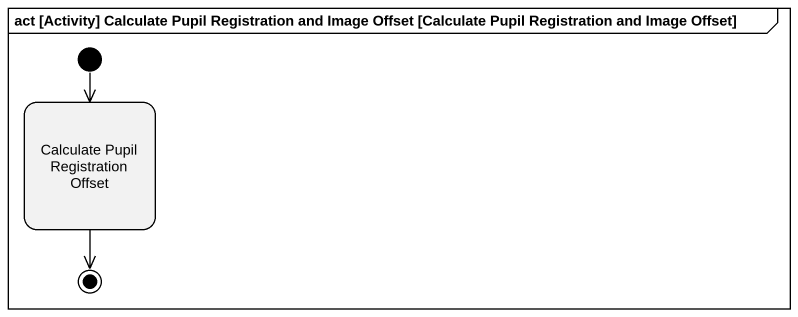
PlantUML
@startuml
mainframe act [Activity] Calculate Pupil Registration and Image Offset [Calculate Pupil Registration and Image Offset]
hide empty description
state "Calculate Pupil Registration Offset" as Calculate_Pupil
[*] --> Calculate_Pupil
Calculate_Pupil --> [*]
@enduml
